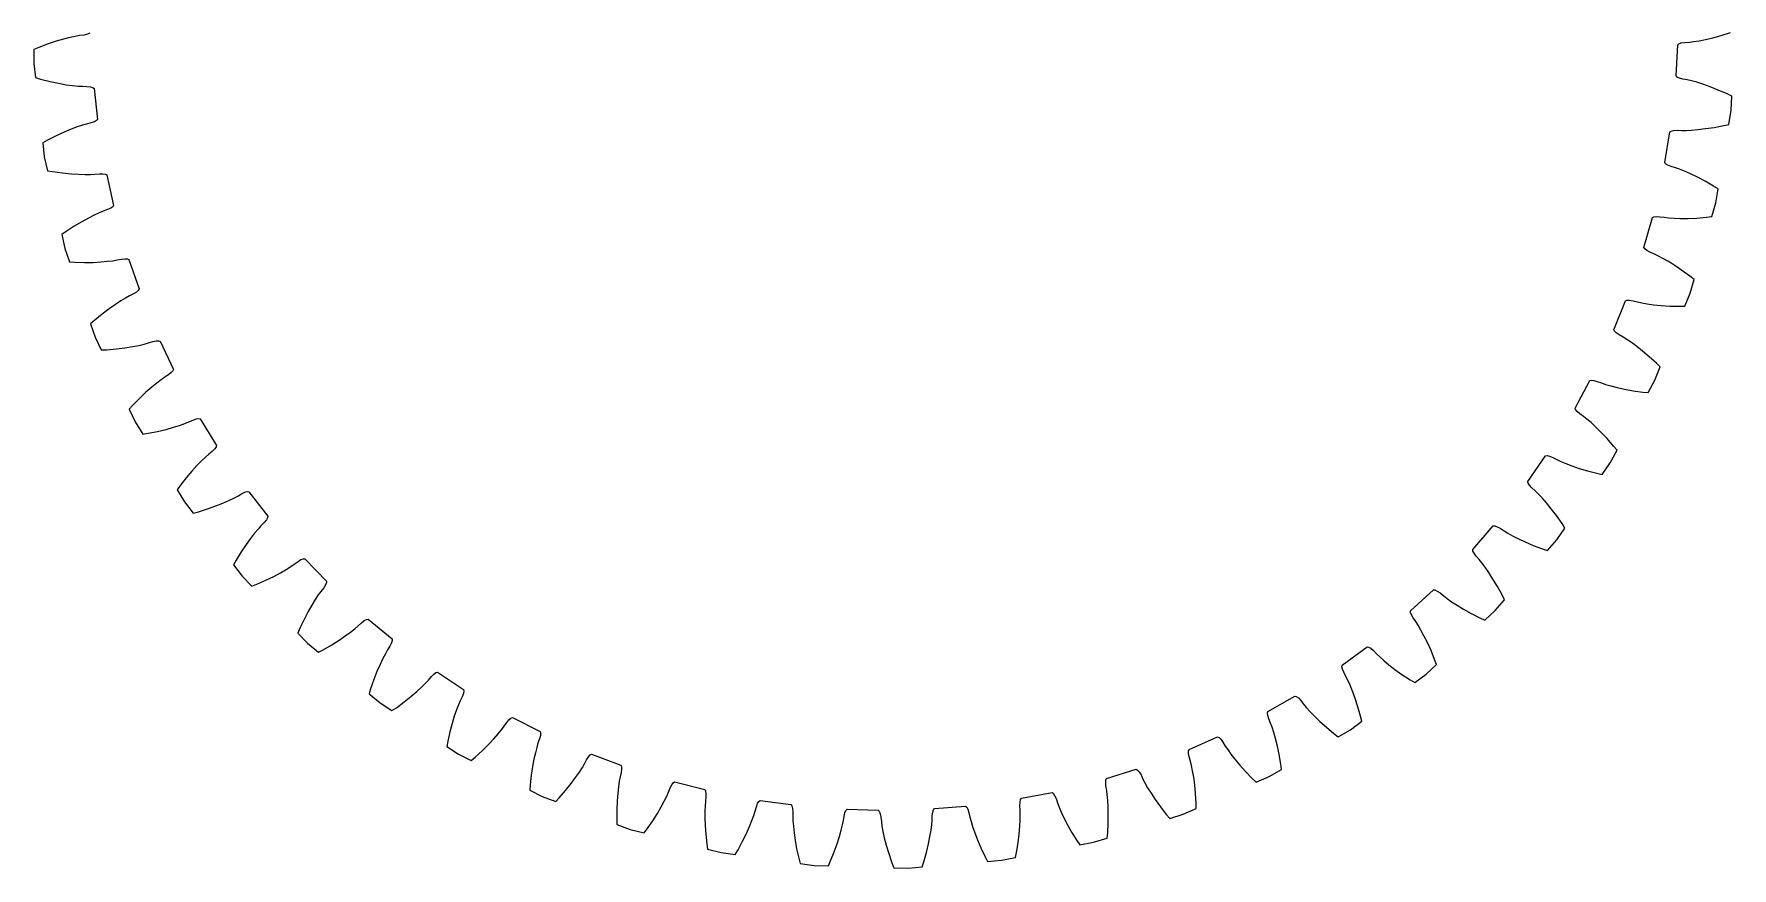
# Model space of a CAD drawing. Header units: metres. Extents: x -75 to 75, y -75 to 75.
# Drawn here: x -75 to 74.7, y -75.1 to -1.5 of the extents above; entities that cross this region are included whole.
import ezdxf

# ---------------------------------------------------------------- set-up
doc = ezdxf.new("R2010")
doc.units = ezdxf.units.M

msp = doc.modelspace()

# ---------------------------------------------------------------- linework, layer by layer
for p, q in [((-70.08, -1.47), (-70.28, -1.55)), ((73.78, -1.66), (74.61, -1.41)), ((-74.57, -2.71), (-75.01, -2.89)), ((-75.01, -2.89), (-75.01, -4.14)), ((-73.76, -2.41), (-74.57, -2.71)), ((-73.04, -2.17), (-73.76, -2.41)), ((-72.39, -1.98), (-73.04, -2.17)), ((-71.83, -1.84), (-72.39, -1.98)), ((-71.36, -1.74), (-71.83, -1.84)), ((-70.98, -1.67), (-71.36, -1.74)), ((-70.58, -1.62), (-70.98, -1.67)), ((-70.28, -1.55), (-70.58, -1.62)), ((69.8, -5.23), (69.95, -2.48)), ((69.95, -2.48), (70.05, -2.39)), ((70.05, -2.39), (70.26, -2.32)), ((70.26, -2.32), (70.57, -2.27)), ((70.57, -2.27), (70.97, -2.24)), ((70.97, -2.24), (71.35, -2.19)), ((71.35, -2.19), (71.83, -2.12)), ((71.83, -2.12), (72.39, -2.01)), ((72.39, -2.01), (73.04, -1.86)), ((73.04, -1.86), (73.78, -1.66)), ((-75.01, -4.14), (-74.87, -5.38)), ((-74.87, -5.38), (-74.42, -5.51)), ((-74.42, -5.51), (-73.58, -5.72)), ((-73.58, -5.72), (-72.83, -5.88)), ((-72.83, -5.88), (-72.17, -6)), ((69.89, -5.33), (69.8, -5.23)), ((70.09, -5.42), (69.89, -5.33)), ((70.39, -5.51), (70.09, -5.42)), ((70.78, -5.58), (70.39, -5.51)), ((71.16, -5.67), (70.78, -5.58)), ((71.62, -5.79), (71.16, -5.67)), ((72.17, -5.96), (71.62, -5.79)), ((72.81, -6.19), (72.17, -5.96)), ((-72.17, -6), (-71.6, -6.07)), ((-71.6, -6.07), (-71.12, -6.12)), ((-71.12, -6.12), (-70.74, -6.14)), ((-70.74, -6.14), (-70.33, -6.15)), ((-70.33, -6.15), (-70.03, -6.19)), ((-70.03, -6.19), (-69.82, -6.25)), ((-69.82, -6.25), (-69.7, -6.33)), ((-69.7, -6.33), (-69.4, -9.07)), ((73.52, -6.47), (72.81, -6.19)), ((74.31, -6.81), (73.52, -6.47)), ((74.73, -7.01), (74.31, -6.81)), ((74.67, -8.26), (74.73, -7.01)), ((74.46, -9.5), (74.67, -8.26)), ((-72.35, -10.19), (-73.05, -10.51)), ((-71.73, -9.93), (-72.35, -10.19)), ((-71.2, -9.73), (-71.73, -9.93)), ((-70.74, -9.58), (-71.2, -9.73)), ((-70.37, -9.47), (-70.74, -9.58)), ((-69.98, -9.38), (-70.37, -9.47)), ((-69.68, -9.28), (-69.98, -9.38)), ((-69.49, -9.17), (-69.68, -9.28)), ((-69.4, -9.07), (-69.49, -9.17)), ((68.8, -12.87), (69.25, -10.16)), ((69.25, -10.16), (69.37, -10.09)), ((69.37, -10.09), (69.58, -10.04)), ((69.58, -10.04), (69.89, -10.02)), ((69.89, -10.02), (70.29, -10.03)), ((70.29, -10.03), (70.68, -10.03)), ((70.68, -10.03), (71.16, -10.01)), ((71.16, -10.01), (71.73, -9.96)), ((71.73, -9.96), (72.4, -9.88)), ((72.4, -9.88), (73.15, -9.77)), ((73.15, -9.77), (74, -9.6)), ((74, -9.6), (74.46, -9.5)), ((-73.82, -10.89), (-74.23, -11.12)), ((-74.23, -11.12), (-74.1, -12.36)), ((-73.05, -10.51), (-73.82, -10.89)), ((-74.1, -12.36), (-73.82, -13.59)), ((68.88, -12.98), (68.8, -12.87)), ((69.07, -13.1), (68.88, -12.98)), ((69.36, -13.22), (69.07, -13.1)), ((69.74, -13.34), (69.36, -13.22)), ((70.1, -13.46), (69.74, -13.34)), ((70.55, -13.64), (70.1, -13.46)), ((-73.82, -13.59), (-73.36, -13.67)), ((-73.36, -13.67), (-72.5, -13.78)), ((-72.5, -13.78), (-71.74, -13.86)), ((-71.74, -13.86), (-71.07, -13.9)), ((-71.07, -13.9), (-70.5, -13.91)), ((-70.5, -13.91), (-70.02, -13.91)), ((-70.02, -13.91), (-69.63, -13.89)), ((-69.63, -13.89), (-69.23, -13.85)), ((-69.23, -13.85), (-68.92, -13.85)), ((-68.92, -13.85), (-68.7, -13.89)), ((-68.7, -13.89), (-68.59, -13.96)), ((-68.59, -13.96), (-67.98, -16.65)), ((71.08, -13.87), (70.55, -13.64)), ((71.68, -14.16), (71.08, -13.87)), ((72.36, -14.51), (71.68, -14.16)), ((73.11, -14.94), (72.36, -14.51)), ((73.51, -15.19), (73.11, -14.94)), ((72.96, -17.63), (73.3, -16.43)), ((73.3, -16.43), (73.51, -15.19)), ((-70.21, -17.76), (-70.79, -18.09)), ((-69.69, -17.5), (-70.21, -17.76)), ((-69.26, -17.3), (-69.69, -17.5)), ((-68.9, -17.16), (-69.26, -17.3)), ((-68.52, -17.02), (-68.9, -17.16)), ((-68.24, -16.88), (-68.52, -17.02)), ((-68.06, -16.76), (-68.24, -16.88)), ((-67.98, -16.65), (-68.06, -16.76)), ((66.96, -20.37), (67.71, -17.72)), ((67.71, -17.72), (67.83, -17.66)), ((67.83, -17.66), (68.05, -17.63)), ((68.05, -17.63), (68.36, -17.65)), ((68.36, -17.65), (68.76, -17.7)), ((68.76, -17.7), (69.14, -17.74)), ((69.14, -17.74), (69.62, -17.78)), ((69.62, -17.78), (70.2, -17.79)), ((70.2, -17.79), (70.87, -17.79)), ((70.87, -17.79), (71.63, -17.76)), ((71.63, -17.76), (72.49, -17.69)), ((72.49, -17.69), (72.96, -17.63)), ((-72.17, -18.95), (-72.56, -19.22)), ((-72.56, -19.22), (-72.29, -20.44)), ((-71.45, -18.48), (-72.17, -18.95)), ((-70.79, -18.09), (-71.45, -18.48)), ((-72.29, -20.44), (-71.88, -21.62)), ((67.04, -20.48), (66.96, -20.37)), ((67.21, -20.62), (67.04, -20.48)), ((67.48, -20.77), (67.21, -20.62)), ((67.85, -20.93), (67.48, -20.77)), ((68.2, -21.09), (67.85, -20.93)), ((-71.88, -21.62), (-71.41, -21.65)), ((-71.41, -21.65), (-70.55, -21.67)), ((-70.55, -21.67), (-69.78, -21.67)), ((-69.78, -21.67), (-69.11, -21.63)), ((-69.11, -21.63), (-68.54, -21.58)), ((-68.54, -21.58), (-68.06, -21.53)), ((-68.06, -21.53), (-67.68, -21.46)), ((-67.68, -21.46), (-67.29, -21.39)), ((-67.29, -21.39), (-66.98, -21.35)), ((-66.98, -21.35), (-66.76, -21.37)), ((-66.76, -21.37), (-66.63, -21.42)), ((-66.63, -21.42), (-65.74, -24.02)), ((68.62, -21.32), (68.2, -21.09)), ((69.12, -21.6), (68.62, -21.32)), ((69.69, -21.96), (69.12, -21.6)), ((70.32, -22.39), (69.69, -21.96)), ((71.02, -22.89), (70.32, -22.39)), ((71.39, -23.19), (71.02, -22.89)), ((71.05, -24.39), (71.39, -23.19)), ((-67.83, -25.38), (-68.38, -25.76)), ((-67.34, -25.06), (-67.83, -25.38)), ((-66.93, -24.82), (-67.34, -25.06)), ((-66.59, -24.63), (-66.93, -24.82)), ((-66.23, -24.45), (-66.59, -24.63)), ((-65.97, -24.29), (-66.23, -24.45)), ((-65.81, -24.14), (-65.97, -24.29)), ((-65.74, -24.02), (-65.81, -24.14)), ((64.32, -27.61), (65.35, -25.06)), ((65.35, -25.06), (65.48, -25.01)), ((65.48, -25.01), (65.7, -25.01)), ((65.7, -25.01), (66.01, -25.06)), ((66.01, -25.06), (66.4, -25.16)), ((66.4, -25.16), (66.77, -25.24)), ((66.77, -25.24), (67.25, -25.33)), ((67.25, -25.33), (67.82, -25.41)), ((67.82, -25.41), (68.48, -25.48)), ((70.58, -25.55), (71.05, -24.39)), ((-69.65, -26.77), (-70.01, -27.09)), ((-68.98, -26.23), (-69.65, -26.77)), ((-68.38, -25.76), (-68.98, -26.23)), ((68.48, -25.48), (69.25, -25.53)), ((69.25, -25.53), (70.11, -25.55)), ((70.11, -25.55), (70.58, -25.55)), ((-70.01, -27.09), (-69.6, -28.27)), ((-69.6, -28.27), (-69.07, -29.4)), ((64.38, -27.73), (64.32, -27.61)), ((64.53, -27.89), (64.38, -27.73)), ((64.79, -28.06), (64.53, -27.89)), ((65.14, -28.26), (64.79, -28.06)), ((65.46, -28.47), (65.14, -28.26)), ((-69.07, -29.4), (-68.59, -29.38)), ((-68.59, -29.38), (-67.74, -29.3)), ((-67.74, -29.3), (-66.98, -29.21)), ((-66.98, -29.21), (-66.31, -29.1)), ((-66.31, -29.1), (-65.75, -28.99)), ((-65.75, -28.99), (-65.28, -28.88)), ((-65.28, -28.88), (-64.91, -28.78)), ((-64.91, -28.78), (-64.53, -28.66)), ((-64.53, -28.66), (-64.22, -28.59)), ((-64.22, -28.59), (-64, -28.58)), ((-64, -28.58), (-63.87, -28.62)), ((-63.87, -28.62), (-62.7, -31.11)), ((65.86, -28.74), (65.46, -28.47)), ((66.33, -29.08), (65.86, -28.74)), ((66.85, -29.49), (66.33, -29.08)), ((67.44, -29.99), (66.85, -29.49)), ((-62.9, -31.4), (-63.14, -31.59)), ((-62.75, -31.24), (-62.9, -31.4)), ((-62.7, -31.11), (-62.75, -31.24)), ((68.07, -30.57), (67.44, -29.99)), ((67.94, -32.06), (68.41, -30.9)), ((68.41, -30.9), (68.07, -30.57)), ((-64.62, -32.69), (-65.13, -33.13)), ((-64.18, -32.32), (-64.62, -32.69)), ((-63.8, -32.03), (-64.18, -32.32)), ((-63.48, -31.81), (-63.8, -32.03)), ((-63.14, -31.59), (-63.48, -31.81)), ((60.89, -34.52), (62.2, -32.1)), ((62.2, -32.1), (62.33, -32.06)), ((62.33, -32.06), (62.55, -32.08)), ((62.55, -32.08), (62.85, -32.17)), ((62.85, -32.17), (63.23, -32.31)), ((63.23, -32.31), (63.59, -32.43)), ((63.59, -32.43), (64.05, -32.57)), ((64.05, -32.57), (64.61, -32.71)), ((64.61, -32.71), (65.26, -32.86)), ((65.26, -32.86), (66.02, -32.99)), ((67.34, -33.16), (67.94, -32.06)), ((-66.28, -34.27), (-66.6, -34.62)), ((-65.68, -33.66), (-66.28, -34.27)), ((-65.13, -33.13), (-65.68, -33.66)), ((66.02, -32.99), (66.87, -33.11)), ((66.87, -33.11), (67.34, -33.16)), ((-66.6, -34.62), (-66.07, -35.75)), ((-66.07, -35.75), (-65.41, -36.82)), ((-62.16, -36.05), (-61.71, -35.89)), ((-61.71, -35.89), (-61.35, -35.75)), ((-61.35, -35.75), (-60.98, -35.58)), ((-60.98, -35.58), (-60.69, -35.48)), ((-60.69, -35.48), (-60.47, -35.45)), ((-60.47, -35.45), (-60.34, -35.47)), ((-60.34, -35.47), (-58.9, -37.82)), ((60.93, -34.65), (60.89, -34.52)), ((61.07, -34.82), (60.93, -34.65)), ((61.31, -35.02), (61.07, -34.82)), ((61.63, -35.26), (61.31, -35.02)), ((61.93, -35.5), (61.63, -35.26)), ((62.3, -35.81), (61.93, -35.5)), ((62.72, -36.2), (62.3, -35.81)), ((-65.41, -36.82), (-64.94, -36.74)), ((-64.94, -36.74), (-64.1, -36.58)), ((-64.1, -36.58), (-63.36, -36.4)), ((-63.36, -36.4), (-62.71, -36.22)), ((-62.71, -36.22), (-62.16, -36.05)), ((63.2, -36.67), (62.72, -36.2)), ((63.73, -37.22), (63.2, -36.67)), ((64.29, -37.87), (63.73, -37.22)), ((-59.88, -38.85), (-60.23, -39.19)), ((-59.6, -38.6), (-59.88, -38.85)), ((-59.28, -38.34), (-59.6, -38.6)), ((-59.06, -38.13), (-59.28, -38.34)), ((-58.93, -37.95), (-59.06, -38.13)), ((-58.9, -37.82), (-58.93, -37.95)), ((56.72, -41), (58.29, -38.74)), ((58.29, -38.74), (58.43, -38.72)), ((58.43, -38.72), (58.64, -38.77)), ((58.64, -38.77), (58.93, -38.89)), ((58.93, -38.89), (59.29, -39.07)), ((64, -39.34), (64.59, -38.24)), ((64.59, -38.24), (64.29, -37.87)), ((-61.09, -40.09), (-61.58, -40.68)), ((-60.64, -39.6), (-61.09, -40.09)), ((-60.23, -39.19), (-60.64, -39.6)), ((59.29, -39.07), (59.64, -39.23)), ((59.64, -39.23), (60.08, -39.42)), ((60.08, -39.42), (60.62, -39.62)), ((60.62, -39.62), (61.25, -39.84)), ((61.25, -39.84), (61.99, -40.05)), ((61.99, -40.05), (62.82, -40.27)), ((62.82, -40.27), (63.28, -40.37)), ((63.28, -40.37), (64, -39.34)), ((-62.11, -41.36), (-62.39, -41.74)), ((-62.39, -41.74), (-61.73, -42.8)), ((-61.58, -40.68), (-62.11, -41.36)), ((-56.42, -41.94), (-56.2, -41.88)), ((-56.2, -41.88), (-56.07, -41.9)), ((-56.07, -41.9), (-54.38, -44.07)), ((56.75, -41.14), (56.72, -41)), ((56.87, -41.32), (56.75, -41.14)), ((57.08, -41.55), (56.87, -41.32)), ((57.38, -41.82), (57.08, -41.55)), ((57.65, -42.09), (57.38, -41.82)), ((-61.73, -42.8), (-60.96, -43.79)), ((-60.51, -43.67), (-59.69, -43.41)), ((-59.69, -43.41), (-58.97, -43.15)), ((-58.97, -43.15), (-58.34, -42.9)), ((-58.34, -42.9), (-57.82, -42.67)), ((-57.82, -42.67), (-57.39, -42.46)), ((-57.39, -42.46), (-57.04, -42.28)), ((-57.04, -42.28), (-56.7, -42.08)), ((-56.7, -42.08), (-56.42, -41.94)), ((57.98, -42.44), (57.65, -42.09)), ((58.36, -42.88), (57.98, -42.44)), ((58.78, -43.4), (58.36, -42.88)), ((59.25, -44.01), (58.78, -43.4)), ((-60.96, -43.79), (-60.51, -43.67)), ((-54.99, -44.92), (-55.25, -45.21)), ((-54.71, -44.63), (-54.99, -44.92)), ((-54.51, -44.39), (-54.71, -44.63)), ((-54.4, -44.2), (-54.51, -44.39)), ((-54.38, -44.07), (-54.4, -44.2)), ((51.87, -47), (53.67, -44.92)), ((53.67, -44.92), (53.81, -44.92)), ((53.81, -44.92), (54.02, -44.99)), ((59.74, -44.71), (59.25, -44.01)), ((59.99, -45.11), (59.74, -44.71)), ((-55.91, -46.03), (-56.3, -46.57)), ((-55.56, -45.57), (-55.91, -46.03)), ((-55.25, -45.21), (-55.56, -45.57)), ((54.02, -44.99), (54.29, -45.13)), ((54.29, -45.13), (54.63, -45.36)), ((54.63, -45.36), (54.96, -45.56)), ((54.96, -45.56), (55.38, -45.79)), ((55.38, -45.79), (55.89, -46.05)), ((55.89, -46.05), (56.5, -46.33)), ((56.5, -46.33), (57.21, -46.63)), ((58.46, -47.08), (59.28, -46.14)), ((59.28, -46.14), (59.99, -45.11)), ((-56.73, -47.21), (-57.18, -47.94)), ((-56.3, -46.57), (-56.73, -47.21)), ((-51.72, -48.06), (-51.46, -47.89)), ((-51.46, -47.89), (-51.26, -47.81)), ((-51.26, -47.81), (-51.12, -47.81)), ((-51.12, -47.81), (-49.2, -49.78)), ((51.88, -47.13), (51.87, -47)), ((51.98, -47.33), (51.88, -47.13)), ((52.16, -47.58), (51.98, -47.33)), ((52.43, -47.88), (52.16, -47.58)), ((52.67, -48.18), (52.43, -47.88)), ((57.21, -46.63), (58.01, -46.93)), ((58.01, -46.93), (58.46, -47.08)), ((-57.18, -47.94), (-57.42, -48.35)), ((-57.42, -48.35), (-56.65, -49.34)), ((-56.65, -49.34), (-55.78, -50.23)), ((-54.55, -49.71), (-53.86, -49.37)), ((-53.86, -49.37), (-53.27, -49.06)), ((-53.27, -49.06), (-52.77, -48.77)), ((-52.77, -48.77), (-52.37, -48.51)), ((-52.37, -48.51), (-52.05, -48.3)), ((-52.05, -48.3), (-51.72, -48.06)), ((52.96, -48.56), (52.67, -48.18)), ((53.29, -49.04), (52.96, -48.56)), ((53.65, -49.6), (53.29, -49.04)), ((-55.78, -50.23), (-55.34, -50.06)), ((-55.34, -50.06), (-54.55, -49.71)), ((-49.71, -50.7), (-49.94, -51.01)), ((-49.46, -50.38), (-49.71, -50.7)), ((-49.29, -50.12), (-49.46, -50.38)), ((-49.21, -49.92), (-49.29, -50.12)), ((-49.2, -49.78), (-49.21, -49.92)), ((46.38, -52.42), (48.41, -50.55)), ((48.41, -50.55), (48.54, -50.56)), ((48.54, -50.56), (48.74, -50.66)), ((48.74, -50.66), (49, -50.83)), ((49, -50.83), (49.31, -51.09)), ((54.04, -50.26), (53.65, -49.6)), ((54.46, -51.01), (54.04, -50.26)), ((-50.51, -51.9), (-50.84, -52.48)), ((-50.21, -51.41), (-50.51, -51.9)), ((-49.94, -51.01), (-50.21, -51.41)), ((49.31, -51.09), (49.61, -51.32)), ((49.61, -51.32), (50.01, -51.6)), ((50.01, -51.6), (50.49, -51.92)), ((50.49, -51.92), (51.06, -52.27)), ((51.06, -52.27), (51.73, -52.64)), ((52.93, -53.23), (53.85, -52.38)), ((53.85, -52.38), (54.67, -51.44)), ((54.67, -51.44), (54.46, -51.01)), ((-51.19, -53.16), (-51.56, -53.94)), ((-50.84, -52.48), (-51.19, -53.16)), ((-46.71, -53.98), (-46.42, -53.73)), ((-46.42, -53.73), (-46.12, -53.46)), ((-46.12, -53.46), (-45.88, -53.26)), ((-45.88, -53.26), (-45.69, -53.16)), ((-45.69, -53.16), (-45.55, -53.14)), ((-45.55, -53.14), (-43.42, -54.89)), ((46.38, -52.55), (46.38, -52.42)), ((46.46, -52.76), (46.38, -52.55)), ((46.61, -53.03), (46.46, -52.76)), ((46.84, -53.36), (46.61, -53.03)), ((47.05, -53.68), (46.84, -53.36)), ((47.3, -54.1), (47.05, -53.68)), ((51.73, -52.64), (52.5, -53.03)), ((52.5, -53.03), (52.93, -53.23)), ((-51.56, -53.94), (-51.75, -54.37)), ((-51.75, -54.37), (-50.88, -55.27)), ((-50.88, -55.27), (-49.91, -56.06)), ((-48.75, -55.41), (-48.1, -55)), ((-48.1, -55), (-47.55, -54.62)), ((-47.55, -54.62), (-47.09, -54.28)), ((-47.09, -54.28), (-46.71, -53.98)), ((-43.48, -55.24), (-43.62, -55.52)), ((-43.42, -55.03), (-43.48, -55.24)), ((-43.42, -54.89), (-43.42, -55.03)), ((47.57, -54.6), (47.3, -54.1)), ((47.87, -55.2), (47.57, -54.6)), ((48.19, -55.9), (47.87, -55.2)), ((-49.91, -56.06), (-49.49, -55.84)), ((-49.49, -55.84), (-48.75, -55.41)), ((-44.25, -56.62), (-44.49, -57.14)), ((-44.02, -56.19), (-44.25, -56.62)), ((-43.83, -55.86), (-44.02, -56.19)), ((-43.62, -55.52), (-43.83, -55.86)), ((40.34, -57.2), (42.55, -55.57)), ((42.55, -55.57), (42.69, -55.6)), ((42.69, -55.6), (42.87, -55.71)), ((42.87, -55.71), (43.11, -55.92)), ((43.11, -55.92), (43.39, -56.2)), ((43.39, -56.2), (43.67, -56.47)), ((43.67, -56.47), (44.03, -56.79)), ((44.03, -56.79), (44.47, -57.16)), ((48.51, -56.7), (48.19, -55.9)), ((48.68, -57.14), (48.51, -56.7)), ((-44.76, -57.76), (-45.04, -58.47)), ((-44.49, -57.14), (-44.76, -57.76)), ((-40.23, -58.51), (-39.96, -58.2)), ((-39.96, -58.2), (-39.74, -57.99)), ((-39.74, -57.99), (-39.56, -57.86)), ((-39.56, -57.86), (-39.43, -57.83)), ((-39.43, -57.83), (-37.12, -59.34)), ((40.32, -57.34), (40.34, -57.2)), ((40.37, -57.55), (40.32, -57.34)), ((40.5, -57.83), (40.37, -57.55)), ((40.69, -58.19), (40.5, -57.83)), ((40.86, -58.53), (40.69, -58.19)), ((44.47, -57.16), (45, -57.57)), ((45, -57.57), (45.62, -58.01)), ((45.62, -58.01), (46.34, -58.48)), ((46.75, -58.73), (47.76, -57.99)), ((47.76, -57.99), (48.68, -57.14)), ((-45.32, -59.28), (-45.46, -59.73)), ((-45.46, -59.73), (-44.49, -60.53)), ((-45.04, -58.47), (-45.32, -59.28)), ((-41.76, -59.96), (-41.25, -59.52)), ((-41.25, -59.52), (-40.83, -59.13)), ((-40.83, -59.13), (-40.49, -58.79)), ((-40.49, -58.79), (-40.23, -58.51)), ((-37.14, -59.69), (-37.25, -59.98)), ((-37.1, -59.47), (-37.14, -59.69)), ((-37.12, -59.34), (-37.1, -59.47)), ((41.06, -58.97), (40.86, -58.53)), ((41.28, -59.5), (41.06, -58.97)), ((41.51, -60.13), (41.28, -59.5)), ((46.34, -58.48), (46.75, -58.73)), ((-44.49, -60.53), (-43.44, -61.21)), ((-43.44, -61.21), (-43.05, -60.95)), ((-43.05, -60.95), (-42.36, -60.44)), ((-42.36, -60.44), (-41.76, -59.96)), ((-37.75, -61.14), (-37.94, -61.69)), ((-37.57, -60.7), (-37.75, -61.14)), ((-37.42, -60.34), (-37.57, -60.7)), ((-37.25, -59.98), (-37.42, -60.34)), ((33.77, -61.43), (33.8, -61.29)), ((33.8, -61.29), (36.18, -59.92)), ((36.18, -59.92), (36.31, -59.96)), ((36.31, -59.96), (36.49, -60.09)), ((36.49, -60.09), (36.7, -60.32)), ((36.7, -60.32), (36.94, -60.64)), ((36.94, -60.64), (37.19, -60.93)), ((37.19, -60.93), (37.51, -61.29)), ((37.51, -61.29), (37.91, -61.7)), ((41.75, -60.86), (41.51, -60.13)), ((41.98, -61.69), (41.75, -60.86)), ((-38.13, -62.33), (-38.33, -63.07)), ((-37.94, -61.69), (-38.13, -62.33)), ((-34.08, -63.26), (-33.78, -62.89)), ((-33.78, -62.89), (-33.55, -62.58)), ((-33.55, -62.58), (-33.32, -62.25)), ((-33.32, -62.25), (-33.12, -62.01)), ((-33.12, -62.01), (-32.95, -61.87)), ((-32.95, -61.87), (-32.82, -61.82)), ((-32.82, -61.82), (-30.37, -63.06)), ((33.8, -61.64), (33.77, -61.43)), ((33.89, -61.94), (33.8, -61.64)), ((34.04, -62.31), (33.89, -61.94)), ((34.17, -62.67), (34.04, -62.31)), ((34.32, -63.13), (34.17, -62.67)), ((37.91, -61.7), (38.39, -62.17)), ((38.39, -62.17), (38.97, -62.68)), ((38.97, -62.68), (39.63, -63.23)), ((40, -63.51), (41.09, -62.89)), ((41.09, -62.89), (42.1, -62.15)), ((42.1, -62.15), (41.98, -61.69)), ((-38.52, -63.91), (-38.61, -64.37)), ((-38.61, -64.37), (-37.56, -65.06)), ((-38.33, -63.07), (-38.52, -63.91)), ((-35.45, -64.73), (-34.91, -64.19)), ((-34.91, -64.19), (-34.45, -63.7)), ((-34.45, -63.7), (-34.08, -63.26)), ((-30.56, -64.09), (-30.67, -64.46)), ((-30.43, -63.71), (-30.56, -64.09)), ((-30.35, -63.41), (-30.43, -63.71)), ((-30.37, -63.06), (-30.33, -63.19)), ((-30.33, -63.19), (-30.35, -63.41)), ((26.85, -64.64), (29.37, -63.53)), ((29.37, -63.53), (29.5, -63.59)), ((29.5, -63.59), (29.65, -63.74)), ((29.65, -63.74), (29.84, -63.99)), ((29.84, -63.99), (30.05, -64.33)), ((30.05, -64.33), (30.26, -64.65)), ((34.48, -63.68), (34.32, -63.13)), ((34.64, -64.33), (34.48, -63.68)), ((34.8, -65.08), (34.64, -64.33)), ((39.63, -63.23), (40, -63.51)), ((-37.56, -65.06), (-36.44, -65.62)), ((-36.44, -65.62), (-36.09, -65.31)), ((-36.09, -65.31), (-35.45, -64.73)), ((-30.92, -65.49), (-31.04, -66.15)), ((-30.79, -64.92), (-30.92, -65.49)), ((-30.67, -64.46), (-30.79, -64.92)), ((-26.46, -65.89), (-26.27, -65.54)), ((-26.27, -65.54), (-26.1, -65.28)), ((-26.1, -65.28), (-25.95, -65.12)), ((-25.95, -65.12), (-25.83, -65.05)), ((-25.83, -65.05), (-23.25, -66.02)), ((26.81, -64.77), (26.85, -64.64)), ((26.81, -64.99), (26.81, -64.77)), ((26.87, -65.29), (26.81, -64.99)), ((26.98, -65.68), (26.87, -65.29)), ((27.07, -66.05), (26.98, -65.68)), ((30.26, -64.65), (30.54, -65.04)), ((30.54, -65.04), (30.89, -65.5)), ((30.89, -65.5), (31.32, -66.01)), ((34.94, -65.93), (34.8, -65.08)), ((-31.16, -66.9), (-31.26, -67.76)), ((-31.04, -66.15), (-31.16, -66.9)), ((-27.64, -67.64), (-27.24, -67.1)), ((-27.24, -67.1), (-26.91, -66.63)), ((-26.91, -66.63), (-26.65, -66.22)), ((-26.65, -66.22), (-26.46, -65.89)), ((-23.32, -67.06), (-23.39, -67.44)), ((-23.23, -66.67), (-23.32, -67.06)), ((-23.25, -66.02), (-23.2, -66.15)), ((-23.19, -66.36), (-23.23, -66.67)), ((-23.2, -66.15), (-23.19, -66.36)), ((19.5, -67.54), (19.52, -67.32)), ((19.52, -67.32), (19.58, -67.2)), ((19.58, -67.2), (22.2, -66.38)), ((22.2, -66.38), (22.32, -66.45)), ((22.32, -66.45), (22.46, -66.61)), ((22.46, -66.61), (22.62, -66.88)), ((22.62, -66.88), (22.79, -67.25)), ((22.79, -67.25), (22.96, -67.59)), ((27.17, -66.52), (27.07, -66.05)), ((27.27, -67.09), (27.17, -66.52)), ((27.35, -67.75), (27.27, -67.09)), ((31.32, -66.01), (31.83, -66.58)), ((31.83, -66.58), (32.43, -67.2)), ((32.43, -67.2), (32.77, -67.53)), ((32.77, -67.53), (33.92, -67.03)), ((33.92, -67.03), (35, -66.4)), ((35, -66.4), (34.94, -65.93)), ((-31.26, -67.76), (-31.29, -68.23)), ((-31.29, -68.23), (-30.18, -68.79)), ((-30.18, -68.79), (-29, -69.23)), ((-28.68, -68.89), (-28.12, -68.24)), ((-28.12, -68.24), (-27.64, -67.64)), ((-23.53, -68.49), (-23.58, -69.16)), ((-23.46, -67.92), (-23.53, -68.49)), ((-23.39, -67.44), (-23.46, -67.92)), ((-19.42, -69.18), (-19.21, -68.75)), ((-19.21, -68.75), (-19.05, -68.4)), ((-19.05, -68.4), (-18.9, -68.03)), ((-18.9, -68.03), (-18.76, -67.75)), ((-18.76, -67.75), (-18.63, -67.57)), ((-18.63, -67.57), (-18.51, -67.5)), ((-18.51, -67.5), (-15.85, -68.17)), ((-15.85, -68.17), (-15.78, -68.3)), ((-15.76, -68.82), (-15.8, -69.22)), ((-15.78, -68.3), (-15.75, -68.51)), ((-15.75, -68.51), (-15.76, -68.82)), ((12.07, -68.94), (14.77, -68.42)), ((14.77, -68.42), (14.88, -68.5)), ((14.88, -68.5), (15, -68.68)), ((15, -68.68), (15.12, -68.96)), ((19.52, -67.85), (19.5, -67.54)), ((19.59, -68.25), (19.52, -67.85)), ((19.64, -68.63), (19.59, -68.25)), ((19.69, -69.11), (19.64, -68.63)), ((22.96, -67.59), (23.2, -68.01)), ((23.2, -68.01), (23.5, -68.5)), ((23.5, -68.5), (23.87, -69.06)), ((27.43, -68.52), (27.35, -67.75)), ((27.48, -69.38), (27.43, -68.52)), ((-29, -69.23), (-28.68, -68.89)), ((-23.58, -69.16), (-23.61, -69.92)), ((-23.61, -69.92), (-23.61, -70.78)), ((-20.44, -70.92), (-20.03, -70.27)), ((-20.03, -70.27), (-19.69, -69.69)), ((-19.69, -69.69), (-19.42, -69.18)), ((-15.83, -69.61), (-15.85, -70.09)), ((-15.85, -70.09), (-15.85, -70.66)), ((-15.8, -69.22), (-15.83, -69.61)), ((-11.53, -70.45), (-11.41, -70.08)), ((-11.41, -70.08), (-11.3, -69.69)), ((-11.3, -69.69), (-11.19, -69.4)), ((-11.19, -69.4), (-11.08, -69.21)), ((-11.08, -69.21), (-10.97, -69.13)), ((-10.97, -69.13), (-8.25, -69.5)), ((-8.25, -69.5), (-8.17, -69.62)), ((-8.17, -69.62), (-8.12, -69.83)), ((-8.12, -69.83), (-8.09, -70.14)), ((-8.09, -70.14), (-8.09, -70.54)), ((-3.56, -70.51), (-3.49, -70.21)), ((-3.49, -70.21), (-3.4, -70.01)), ((-3.4, -70.01), (-3.3, -69.91)), ((-3.3, -69.91), (-0.55, -69.99)), ((-0.55, -69.99), (-0.46, -70.09)), ((-0.46, -70.09), (-0.38, -70.3)), ((-0.38, -70.3), (-0.32, -70.6)), ((4.21, -70.48), (4.26, -70.17)), ((4.26, -70.17), (4.32, -69.96)), ((4.32, -69.96), (4.41, -69.85)), ((4.41, -69.85), (7.15, -69.63)), ((7.15, -69.63), (7.25, -69.72)), ((7.25, -69.72), (7.35, -69.91)), ((7.35, -69.91), (7.44, -70.21)), ((7.44, -70.21), (7.53, -70.6)), ((11.94, -69.59), (11.95, -69.28)), ((11.96, -69.99), (11.94, -69.59)), ((11.95, -69.28), (11.99, -69.06)), ((11.97, -70.37), (11.96, -69.99)), ((11.97, -70.85), (11.97, -70.37)), ((11.99, -69.06), (12.07, -68.94)), ((15.12, -68.96), (15.25, -69.35)), ((15.25, -69.35), (15.39, -69.71)), ((15.39, -69.71), (15.58, -70.15)), ((15.58, -70.15), (15.82, -70.67)), ((19.72, -69.68), (19.69, -69.11)), ((19.73, -70.35), (19.72, -69.68)), ((19.72, -71.12), (19.73, -70.35)), ((23.87, -69.06), (24.32, -69.68)), ((24.32, -69.68), (24.84, -70.36)), ((24.84, -70.36), (25.15, -70.73)), ((25.15, -70.73), (26.34, -70.35)), ((26.34, -70.35), (27.49, -69.85)), ((27.49, -69.85), (27.48, -69.38)), ((-23.61, -70.78), (-23.6, -71.26)), ((-23.6, -71.26), (-22.42, -71.7)), ((-22.42, -71.7), (-21.21, -72)), ((-21.21, -72), (-20.93, -71.62)), ((-20.93, -71.62), (-20.44, -70.92)), ((-15.85, -70.66), (-15.83, -71.33)), ((-15.83, -71.33), (-15.77, -72.1)), ((-12.18, -72.05), (-11.9, -71.43)), ((-11.9, -71.43), (-11.69, -70.9)), ((-11.69, -70.9), (-11.53, -70.45)), ((-8.09, -70.54), (-8.08, -70.93)), ((-8.08, -70.93), (-8.04, -71.41)), ((-8.04, -71.41), (-7.98, -71.98)), ((-3.97, -72.31), (-3.82, -71.76)), ((-3.82, -71.76), (-3.71, -71.29)), ((-3.71, -71.29), (-3.63, -70.91)), ((-3.63, -70.91), (-3.56, -70.51)), ((-0.32, -70.6), (-0.28, -71)), ((-0.28, -71), (-0.23, -71.38)), ((-0.23, -71.38), (-0.14, -71.86)), ((-0.14, -71.86), (-0.02, -72.42)), ((4, -72.31), (4.1, -71.74)), ((4.1, -71.74), (4.16, -71.26)), ((4.16, -71.26), (4.19, -70.88)), ((4.19, -70.88), (4.21, -70.48)), ((7.53, -70.6), (7.63, -70.98)), ((7.63, -70.98), (7.77, -71.44)), ((7.77, -71.44), (7.95, -71.98)), ((11.88, -72.1), (11.93, -71.43)), ((11.93, -71.43), (11.97, -70.85)), ((15.82, -70.67), (16.13, -71.27)), ((16.13, -71.27), (16.5, -71.93)), ((19.68, -71.98), (19.72, -71.12)), ((-15.77, -72.1), (-15.68, -72.95)), ((-15.68, -72.95), (-15.61, -73.42)), ((-12.92, -73.49), (-12.52, -72.73)), ((-12.52, -72.73), (-12.18, -72.05)), ((-7.98, -71.98), (-7.89, -72.64)), ((-7.89, -72.64), (-7.75, -73.39)), ((-4.44, -73.67), (-4.18, -72.95)), ((-4.18, -72.95), (-3.97, -72.31)), ((-0.02, -72.42), (0.15, -73.07)), ((0.15, -73.07), (0.37, -73.8)), ((3.69, -73.71), (3.87, -72.97)), ((3.87, -72.97), (4, -72.31)), ((7.95, -71.98), (8.19, -72.61)), ((8.19, -72.61), (8.49, -73.31)), ((8.49, -73.31), (8.86, -74.09)), ((11.64, -73.71), (11.78, -72.86)), ((11.78, -72.86), (11.88, -72.1)), ((16.5, -71.93), (16.95, -72.67)), ((16.95, -72.67), (17.21, -73.06)), ((17.21, -73.06), (18.44, -72.82)), ((18.44, -72.82), (19.64, -72.45)), ((19.64, -72.45), (19.68, -71.98)), ((-15.61, -73.42), (-14.4, -73.73)), ((-14.4, -73.73), (-13.16, -73.9)), ((-13.16, -73.9), (-12.92, -73.49)), ((-7.75, -73.39), (-7.56, -74.23)), ((-7.56, -74.23), (-7.44, -74.69)), ((-7.44, -74.69), (-6.2, -74.86)), ((-6.2, -74.86), (-4.95, -74.9)), ((-4.95, -74.9), (-4.76, -74.47)), ((-4.76, -74.47), (-4.44, -73.67)), ((0.37, -73.8), (0.65, -74.62)), ((0.65, -74.62), (0.82, -75.06)), ((3.32, -74.99), (3.46, -74.54)), ((3.46, -74.54), (3.69, -73.71)), ((8.86, -74.09), (9.07, -74.51)), ((9.07, -74.51), (10.32, -74.41)), ((10.32, -74.41), (11.55, -74.17)), ((11.55, -74.17), (11.64, -73.71)), ((0.82, -75.06), (2.07, -75.09)), ((2.07, -75.09), (3.32, -74.99))]:
    msp.add_line(p, q)

doc.saveas('drawing.dxf')
